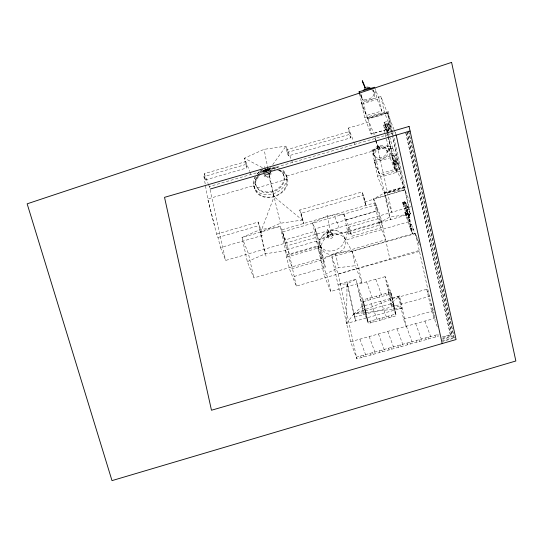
<?xml version="1.0" encoding="UTF-8"?>
<svg xmlns="http://www.w3.org/2000/svg" width="543" height="543" viewBox="0 0 543 543"><rect width="100%" height="100%" fill="white"/><g stroke="black" fill="none" stroke-linecap="round" stroke-linejoin="round"><path stroke-width="0.41" stroke-dasharray="2.71 2.04" d="M346.577 323.485L353.683 314.085L390.634 303.815L402.159 308.037L346.577 323.485L347.031 283.921L356.079 279.312L363.864 314.601M403.754 206.435L406.062 205.749L404.793 201.765L410.06 217.682L407.752 218.367L403.754 206.435L402.485 202.444L404.793 201.765L405.207 202.641L405.241 202.159L405.207 202.641L402.899 203.32L402.933 202.838L405.241 202.159L405.988 204.032L406.015 203.32L405.988 204.032L403.68 204.711L403.707 203.998L406.015 203.32L407.793 207.793L405.485 208.471L403.707 203.998M413.148 228.936L413.311 229.689L411.003 230.375L404.705 212.15L407.012 211.465L407.44 212.408L407.481 211.933L407.44 212.408L405.132 213.087L405.173 212.612L407.481 211.933L408.227 213.806L405.92 214.485L405.173 212.612M405.92 214.485L405.974 213.888L408.282 213.209L410.06 217.682L409.436 214.967L405.933 215.931M408.227 213.806L408.248 213.514M327.008 234.223C327.09 232.126 329.873 230.985 331.393 232.452A2.559 1.975 -21.7 0 1 331.821 234.393L331.522 234.909A2.559 1.975 -21.7 0 1 328.053 235.913L327.578 235.621A2.559 1.975 -21.7 0 1 327.151 233.687L327.449 233.171A2.559 1.975 -21.7 0 1 330.918 232.166M374.446 155.902C369.539 148.13 382.516 140.976 386.467 149.128M377.894 146.637L378.308 146.522L377.914 146.678L375.41 140.393M373.523 151.755L373.794 150.716M373.889 150.35L374.127 149.461M343.787 213.908L347.778 232.037C344.547 237.345 347.194 243.732 343.739 248.755C341.038 252.468 336.348 252.821 332.377 254.28C319.067 255.814 318.442 237.732 314.988 228.922L377.337 210.847L381.62 221.605L319.27 239.68L312.612 222.949L327.185 215.876L343.787 213.908L350.445 230.646L351.688 236.3L382.863 227.259L379.319 218.347L348.144 227.388L348.606 234.114L379.781 225.073L379.319 218.347M266.036 256.221L260.715 232.092L274.079 196.715L268.9 173.237M254.45 178.518L255.312 176.903M256.255 178.029L256.527 177.52M322.074 236.504L320.574 239.063A12.72 9.801 -21.7 0 0 322.698 248.68L325.074 250.113A12.72 9.801 -21.7 0 0 342.294 245.117C346.013 240.875 344.819 233.544 339.294 231.515A12.72 9.801 -21.7 0 0 322.074 236.504C325.305 232.051 331.013 229.73 336.436 230.714M270.814 167.38L268.364 170.814L264.183 172.382M272.769 164.638L285.985 146.128L291.265 159.398M257.124 173.821L259.758 171.086L262.391 169.335M258.203 174.663L260.647 172.131L266.457 168.995M356.079 279.312L337.95 284.356L347.031 283.921L353.683 314.085L354.796 317.119L429.384 296.39L426.771 289.27L398.698 297.069L403.571 319.155L406.184 326.275L399.499 295.969L362.045 306.381L353.683 314.085L355.645 320.967L347.011 281.837M260.396 174.534C256.024 177.439 251.524 183.249 254.83 188.516L287.62 179.014C286.46 175.274 284.715 171.31 280.459 170.4M410.549 213.84L347.778 232.037L331.176 233.999L328.277 235.689L323.519 240.142L321.164 244.988L320.852 260.314L327.51 277.052L330.694 291.482L361.862 282.441L358.685 268.011L352.027 251.28L344.69 238.173L343.074 236.483L340.739 235.153L337.841 234.257L331.176 233.999L316.61 241.072L285.435 250.113L286.541 257.178L289.677 269.355L296.335 286.086L419.827 250.282M405.03 186.982L384.247 193.009L373.632 198.874L378.96 223.017M419.332 244.493L413.142 228.936L410.834 229.621L412.483 233.761L414.791 233.083L352.027 251.28L335.418 253.242L320.852 260.314L289.677 269.355M330.694 291.482L324.035 274.744L338.601 267.672L355.203 265.71L361.862 282.441M288.414 155.889L287.356 149.569L349.706 131.494L350.764 137.813L288.414 155.889L287.071 152.508L285.985 146.128L264.088 149.345L244.418 158.176L245.504 164.556L246.848 167.936L205.281 179.991L203.937 176.611L245.504 164.556M203.937 176.611L207.725 198.955L216.609 234.108L217.96 237.488L220.519 247.588L262.086 235.533L260.715 232.092L280.385 223.261L302.281 220.044L303.652 223.485L301.087 213.385L299.743 210.005L362.093 191.93L363.437 195.31L366.002 205.41L364.631 201.969L362.093 191.93M296.335 286.086L286.772 242.721L280.29 226.417L259.785 229.757L242.015 237.515L247.336 261.645L253.819 277.941L385.611 239.734L378.953 222.997L389.569 217.139L390.566 219.657L385.245 195.507M247.336 261.645L265.106 253.886L285.604 250.547L280.29 226.417L242.015 237.515L248.504 253.812L253.819 277.941M364.631 201.969L404.881 189.812L410.393 213.881L407.352 214.79M402.777 203.068L405.207 202.641M403.076 204.087L405.377 203.408M405.485 208.471L405.126 206.883L407.433 206.197L410.393 213.881L408.085 214.566L409.225 221.612L410.284 224.15L412.429 233.761L409.266 221.598L345.477 240.094L344.357 237.284M404.501 208.308L406.809 207.63L407.644 210.494L405.35 211.173M406.307 209.856L408.614 209.177L408.743 209.741L406.435 210.419L405.126 206.883M405.282 213.725L407.583 213.046L413.311 229.689L413.142 228.936M406.68 217.811L408.988 217.125L409.822 220.003L407.528 220.682M409.307 225.155L411.614 224.476L411.94 225.956L409.646 226.635M410.406 228.549L412.714 227.863L412.884 228.63L410.583 229.309M346.176 219.915L377.337 210.847L376.014 204.847L282.489 231.956L284.654 240.074L315.829 231.04L317.166 237.101L285.991 246.142L281.654 229.865L375.179 202.749L377.337 210.847M388.971 137.671L387.152 129.41L371.161 134.053L364.665 117.743L361.258 102.267L380.894 96.573L387.383 112.883L391.523 131.657M361.794 103.876L379.157 98.846L381.831 110.996L366.403 115.469L361.794 103.876L359.615 94.007M364.665 117.743L384.308 112.048L390.797 128.358L371.154 134.053L369.118 122.026L348.334 128.053L349.414 134.433L350.764 137.813M367.57 117.77L388.354 111.743L388.557 112.265L367.774 118.286L367.57 117.77L367.747 118.578L387.383 112.883M367.774 118.286L367.95 119.093L388.734 113.066M205.281 179.991L204.222 173.672L245.789 161.624L246.848 167.936M384.057 122.365L387.702 121.313L390.084 126.987L386.44 128.046L384.057 122.365L386.84 131.44L390.478 130.381L387.702 121.313M287.071 152.508L349.414 134.433M384.885 124.13L388.523 123.078M384.858 132.73L383.752 125.033L387.39 123.974L390.539 131.725M383.752 125.033L387.492 124.225M383.847 125.277L383.955 125.752L388.829 124.449M385.469 126.214L389.107 125.155M386.44 128.046L386.236 127.103L389.874 126.044L390.084 126.987M386.453 129.383L390.091 128.324M389.575 129.668L385.93 130.72L383.955 125.752M386.725 130.625L390.369 129.567M371.989 150.126L387.417 145.653L392.032 157.246L394.72 169.436L379.292 173.909L374.677 162.316L371.989 150.126L376.604 161.719L379.292 173.909M388.428 136.931L389.989 146.115L286.473 176.129C291.774 196.301 259.31 206.578 253.683 185.631L207.725 198.955L214.356 225.182M392.732 147.981L392.833 148.456L389.195 149.508L389.087 149.033L392.732 147.981L395.725 155.719L397.863 163.572L394.225 164.624L392.806 162.031L396.444 160.972L397.863 163.572M385.177 134.284L389.093 149.264L392.738 148.212L389.643 136.381M389.087 149.033L391.062 154.002L394.707 152.95M374.134 160.667L393.77 154.972L400.259 171.283L380.623 176.97L374.134 160.667L377.555 176.183L384.424 193.817L405.207 187.79L393.987 136.884M391.062 154.002L392.087 156.778L395.725 155.719M374.677 162.316L392.032 157.246M392.087 156.778L392.745 158.827L396.39 157.769M394.225 164.624L393.315 160.823L396.96 159.764M393.634 162.018L397.272 160.966M393.926 163.294L397.571 162.235M393.627 163.789L397.272 162.737M393.913 164.495L397.551 163.436M393.933 165.167L397.571 164.115L399.343 168.968L395.698 170.027L392.806 162.031M395.494 169.083L399.132 168.031M377.555 176.183L397.191 170.488L410.026 202.743M216.609 234.108L258.176 222.053L259.527 225.433L262.086 235.533M217.96 237.488L259.527 225.433M384.044 192.494L403.68 186.799L392.799 137.44M384.22 193.294L405.003 187.274L405.207 187.79M404.881 189.812L384.247 193.009L389.575 217.159L410.209 213.962L404.881 189.812L373.632 198.874L380.297 215.605L389.854 258.977M220.519 247.588L225.637 260.443L411.54 206.544M286.494 254.925L317.669 245.884L324.327 262.622M320.608 245.748L289.433 254.782L285.991 246.142L283.331 234.074M286.541 257.178L321.123 247.153L316.61 241.072L323.268 257.81M294.218 276.468L325.386 267.428L319.27 239.68M441.941 337.088L450.29 334.664L450.52 335.248L442.172 337.671M442.457 338.635L451.986 335.873L452.244 336.511L442.715 339.273M442.212 340.875L454.016 337.454L454.253 338.058L442.45 341.479M437.658 334.563L438.276 336.246L356.887 358.869L350.595 341.723L331.888 256.88L415.544 233.633L419.549 244.54M331.888 256.88L338.174 274.025L421.83 250.771M385.096 276.686L357.213 284.437L363.498 301.582L368.337 323.519L396.22 315.768L391.381 293.831L385.096 276.686L391.747 306.849L390.634 303.815L399.499 295.969L353.683 314.085L402.159 308.037M363.498 301.582L391.381 293.831M403.571 319.155L431.644 311.356L437.658 327.748M350.595 341.723L434.251 318.476L415.544 233.633M356.269 357.185L439.165 334.142M272.667 169.925L268.364 170.814L265.371 169.233M267.142 168.717L270.753 168.058L275.878 168.629M275.165 167.013L279.075 168.167M262.378 167.651L244.418 158.176L249.699 171.452M329.309 232.723L328.739 233.022L329.309 232.723L327.605 229.322L328.712 232.967M266.62 170.753L265.927 170.645L265.67 171.255L266.233 171.412L266.661 170.855L264.4 166.613M372.966 89.778L373.591 90.729M402.485 202.444L402.899 203.32M408.227 215.252L407.012 211.465L407.44 212.408M404.705 212.15L405.132 213.087M394.014 129.553L387.587 113.399L392.297 134.752M394.32 130.32L395.969 134.46M374.541 87.253L379.157 98.846M381.831 110.996L377.222 99.403L374.874 88.774M374.113 92.011L374.772 93.674M386.236 127.103L387.152 129.41L388.286 136.096M395.698 170.027L396.614 172.335L389.155 138.492M394.72 169.436L390.105 157.843L387.417 145.653M386.989 150.411A6.896 5.315 -21.7 0 1 378.084 157.803A6.896 5.315 -21.7 0 1 376.089 148.768A6.896 5.315 -21.7 0 1 386.989 150.411L387.648 152.074A6.896 5.315 -21.7 0 1 378.743 159.459A6.896 5.315 -21.7 0 1 376.754 150.425A6.896 5.315 -21.7 0 1 387.648 152.074M361.57 97.502L360.64 93.348M406.435 210.419L408.085 214.566L412.483 233.761M359.731 93.274L363.729 103.319L366.403 115.469M402.933 202.838L403.68 204.711M405.974 213.888L407.752 218.367M378.919 146.338A0.855 0.658 -21.7 0 1 377.813 147.262A0.855 0.658 -21.7 0 1 377.568 146.135A0.855 0.658 -21.7 0 1 378.919 146.338L379.611 148.069A0.855 0.658 -21.7 0 1 378.505 148.992A0.855 0.658 -21.7 0 1 378.254 147.866A0.855 0.658 -21.7 0 1 379.611 148.069M361.258 102.267L367.747 118.578M367.95 119.093L375.607 138.322L391.903 212.238L384.247 193.009M375.817 140.27L378.308 146.522M377.276 146.814L377.969 148.544M348.334 128.053L353.615 141.323M353.921 142.083L354.823 144.35M348.144 227.388L351.688 236.3M347.778 232.037L348.606 234.114M334.827 216.786L339.103 227.544M331.936 233.327L332.934 235.825M327.035 234.752L328.026 237.25M291.571 160.158L292.473 162.425M317.716 248.144L325.386 267.428M283.914 175.966L284.24 176.774M270.088 171.296L270.957 173.475M269.382 173.183L269.885 174.452M267.509 168.649L268.364 170.814L264.088 149.345M265.133 174.412L265.642 175.688M272.932 193.837L274.079 196.715L280.385 223.261M285.435 250.113L292.093 266.844M255.59 184.179L255.909 184.987M250.004 172.206L250.907 174.479M204.222 173.672L208.132 183.5M208.437 184.26L209.829 187.763M375.22 139.151L375.342 139.85M430.864 303.109L434.264 312.388M432.479 310.426L435.88 319.698M434.929 335.323L435.547 337.006M424.959 321.062L431.244 338.201M428.359 337.149L428.977 338.832M425.637 337.902L426.255 339.592M415.666 323.642L421.952 340.787M419.067 339.735L419.685 341.418M416.345 340.488L416.963 342.171M398.698 297.069L401.311 304.189M406.368 326.228L412.653 343.366M409.768 342.314L410.386 343.997M391.51 295.535L392.127 297.218M391.985 297.679L392.603 299.363M386.711 284.003L392.996 301.141M393.125 302.845L393.743 304.528M393.6 304.99L394.218 306.673M388.32 291.313L394.605 308.458M407.046 343.074L407.664 344.757M388.496 292.779L389.114 294.462M394.741 310.162L395.358 311.845M395.209 312.306L395.827 313.99M389.935 298.63L396.22 315.768M385.774 293.532L386.392 295.216M397.076 328.807L403.361 345.952M391.299 315.286L391.917 316.969M400.476 344.9L401.094 346.583M375.804 279.272L382.089 296.417M388.578 316.04L389.195 317.723M397.754 345.653L398.372 347.337M379.204 295.358L379.822 297.041M380.636 301.209L386.928 318.354M376.482 296.118L377.1 297.802M387.777 331.393L394.062 348.538M382 317.865L382.618 319.549M391.184 347.479L391.802 349.163M366.505 281.851L372.79 298.996M379.279 318.626L379.896 320.309M388.455 348.239L389.073 349.923M369.912 297.944L370.523 299.627M371.344 303.795L377.629 320.94M367.183 298.698L367.801 300.381M378.485 333.979L384.77 351.117M372.708 320.451L373.326 322.135M381.885 350.065L382.503 351.749M363.274 301.677L363.891 303.361M363.749 303.822L364.367 305.505M369.987 321.205L370.604 322.888M358.821 291.754L365.113 308.892M364.882 308.994L365.5 310.677M365.358 311.139L365.975 312.822M360.437 299.064L366.722 316.209M366.498 316.304L367.116 317.994M379.163 350.826L379.781 352.509M366.973 318.449L367.591 320.132M362.045 306.381L368.337 323.519M369.186 336.558L375.478 353.703M372.593 352.651L373.211 354.335M347.031 283.921L348.144 286.955M369.864 353.405L370.482 355.088M359.894 339.144L366.179 356.289M363.294 355.231L363.912 356.914M360.572 355.991L361.19 357.674M407.012 211.465L407.589 213.039M396.444 160.972L397.571 164.115M392.745 158.827L393.315 160.823M265.222 169.64L265.629 171.154M388.612 132.444L389.44 135.594M386.792 132.967L387.614 136.123M387.824 136.911L390.912 148.734M366.002 205.41L363.382 195.168L301.032 213.243L303.652 223.485M389.989 146.115L396.621 172.341M380.623 176.97L385.415 195.942M299.743 210.005L302.281 220.044L274.079 196.715L270.075 180.88L268.765 173.136M258.176 222.053L260.715 232.092M375.423 139.856L375.172 139.273M410.834 229.621L411.003 230.375M408.397 215.557L409.198 219.148M408.723 131.562L454.253 338.058M408.479 130.958L454.016 337.454M407.175 132.132L452.244 336.511M406.924 131.494L451.986 335.873M405.892 132.845L450.52 335.248M405.838 133.083L450.29 334.664M395.793 135.119L395.243 132.628L209.34 186.527L225.637 260.443M388.354 111.743L393.784 136.374M426.771 289.27L431.644 311.356M392.48 135.574L403.89 187.315M391.707 132.485L392.616 136.612M408.187 214.526L412.402 233.775M380.894 96.573L384.308 112.048M393.77 154.972L397.191 170.488M352.027 251.28L355.203 265.71M327.185 215.876L331.176 233.999M335.418 253.242L338.601 267.672M338.174 274.025L356.887 358.869M312.612 222.949L324.035 274.744M259.785 229.757L265.106 253.886M387.39 123.974L388.388 130.904M385.571 124.503L386.568 131.433M282.849 170.285A17.125 13.195 -21.7 0 1 282.021 188.57A17.125 13.195 -21.7 0 1 259.798 193.077A17.125 13.195 -21.7 0 1 255.984 175.742M256.982 174.439A17.125 13.195 -21.7 0 1 263.077 169.599M272.423 167.095A17.125 13.195 -21.7 0 1 279.652 168.357M279.489 170A14.797 11.396 -21.7 0 1 275.342 190.05A14.797 11.396 -21.7 0 1 255.38 181.864A14.797 11.396 -21.7 0 1 276.082 168.601M279.095 170.414A14.797 11.396 -21.7 0 1 281.464 186.358A14.797 11.396 -21.7 0 1 261.55 191.584A14.797 11.396 -21.7 0 1 258.319 175.871M260.857 173.244A14.797 11.396 -21.7 0 1 275.023 169.138M268.133 173.665A2.22 1.71 -21.7 0 1 266.009 174.283M264.984 171.771A2.22 1.71 -21.7 0 1 268.405 171.147M269.002 173.448A2.22 1.71 -21.7 0 1 269.409 175.959A2.22 1.71 -21.7 0 1 266.233 176.536A2.22 1.71 -21.7 0 1 266.382 173.923M264.923 171.805A1.446 1.113 -21.7 0 1 265.955 170.04A1.446 1.113 -21.7 0 1 267.597 171.031M264.414 172.307A2.111 1.629 -21.7 0 1 265.921 169.735A2.111 1.629 -21.7 0 1 268.317 171.181M269.925 172.789A3.584 2.763 -21.7 0 1 263.986 174.507M263.192 172.552A3.584 2.763 -21.7 0 1 266.063 169.586A3.584 2.763 -21.7 0 1 269.817 170.631M270.197 172.253A3.584 2.763 -21.7 0 1 268.561 177.025A3.584 2.763 -21.7 0 1 264.054 174.724M269.05 173A3.197 2.464 -21.7 0 1 265.439 174.459M263.416 172.151A3.197 2.464 -21.7 0 1 265.975 169.504A3.197 2.464 -21.7 0 1 269.328 170.434M277.751 170.312A17.125 13.195 -21.7 0 1 285.618 188.448A17.125 13.195 -21.7 0 1 261.183 196.077A17.125 13.195 -21.7 0 1 259.276 176.075M264.224 172.484A17.125 13.195 -21.7 0 1 272.708 170.02M263.796 172.341A2.701 2.077 -21.7 0 1 265.595 169.667A2.701 2.077 -21.7 0 1 268.758 170.346M372.654 89.663A6.896 5.315 -21.7 0 1 369.511 98.846A6.896 5.315 -21.7 0 1 360.837 94.428M372.03 90.545A6.896 5.315 -21.7 0 1 373.971 97.475A6.896 5.315 -21.7 0 1 365.324 100.957A6.896 5.315 -21.7 0 1 361.876 94.638M328.447 235.669L328.142 236.185A2.559 1.975 -21.7 0 0 328.569 238.126L329.051 238.411A2.559 1.975 -21.7 0 0 332.52 237.406L332.818 236.891A2.559 1.975 -21.7 0 0 332.391 234.956L331.916 234.664A2.559 1.975 -21.7 0 0 328.447 235.669M390.763 292.148L362.88 299.899L367.72 321.836L395.603 314.085L390.763 292.148M407.793 207.793L407.433 206.197L407.786 207.799M265.9 171.602A0.74 0.57 -21.7 0 0 266.857 170.807A0.74 0.57 -21.7 0 0 265.69 170.631A0.74 0.57 -21.7 0 0 265.9 171.602"/><path stroke-width="0.81" d="M365.188 88.014L362.534 81.993M359.615 94.007L359.113 91.726L374.541 87.253M210.317 188.998L410.094 131.073M366.783 87.124L370.034 87.518M362.941 81.871L365.12 87.335M359.113 91.726L359.731 93.274M362.344 80.751L362.541 81.633L362.296 80.873M396.22 135.098L442.192 343.57M364.394 88.237A0.855 0.658 -21.7 0 1 365.86 87.647M363.213 90.369A6.896 5.315 -21.7 0 1 371.364 88.882M451.593 62.377L27.15 203.829L112.001 480.623L515.85 360.986L451.593 62.377M409.076 126.444L164.529 197.34L211.471 410.236L456.066 339.545L409.076 126.444"/></g></svg>
